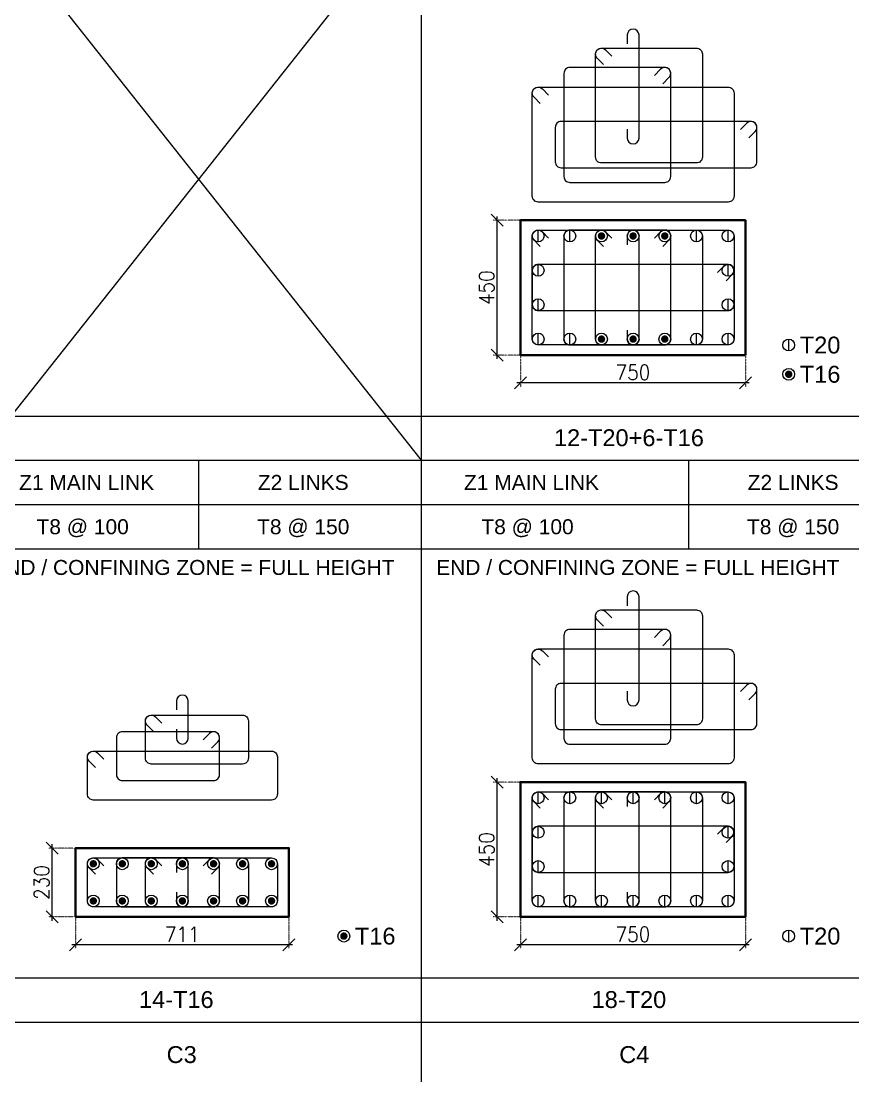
# Model space of a CAD drawing. Header units: millimetres. Extents: x 149548 to 2112824, y -1657616 to -1354760.
# Drawn here: x 2013708 to 2024798, y -1604346 to -1590201 of the extents above; entities that cross this region are included whole.
import ezdxf
from ezdxf.enums import TextEntityAlignment as Align

# ---------------------------------------------------------------- set-up
doc = ezdxf.new("R2010")
doc.units = ezdxf.units.MM
doc.header["$MEASUREMENT"] = 0
doc.header["$PDMODE"] = 98
doc.linetypes.add('DOT', pattern=[0.25, 0, -0.25])
for name, color, linetype in [('Columns', 90, 'Continuous'), ('s_hatch_25', 13, 'Continuous'), ('s_hatch_50', 43, 'Continuous'), ('s_rebar_link', 225, 'Continuous'), ('s_rebar_linkexp', 155, 'Continuous'), ('TEXT', 43, 'Continuous')]:
    doc.layers.add(name, color=color, linetype=linetype)
doc.layers.add('s-dm', color=171, linetype='Continuous', lineweight=15)
doc.layers.add('s_text', color=20, linetype='Continuous', lineweight=9)
doc.styles.add('ARIAL', font='arial.ttf')
doc.styles.add('RS', font='romans.shx', dxfattribs={"width": 0.9})
doc.dimstyles.new('Maheboob', dxfattribs={"dimtxt": 100, "dimasz": 100, "dimexe": 0, "dimexo": 0, "dimgap": 50, "dimtad": 1, "dimdec": 0, "dimdsep": 46, "dimtxsty": 'RS', "dimblk": 'ME', "dimcen": 225, "dimdle": 25, "dimclrd": 256, "dimclre": 256, "dimclrt": 7, "dimadec": 1, "dimazin": 1, "dimtfac": 1, "dimtdec": 0, "dimtmove": 0, "dimatfit": 0, "dimldrblk": 'ME', "dimfxl": 1, "dimlwd": -1, "dimlwe": -1, "dimarcsym": 0})

# ---------------------------------------------------------------- blocks, each defined once
blk = doc.blocks.new('_Oblique')
at = {"color": 0, "linetype": 'ByBlock', "lineweight": -2}
blk.add_line((-0.5, -0.5), (0.5, 0.5), dxfattribs=at)
blk = doc.blocks.new('*D1173')
at = {"layer": 'Defpoints', "color": 0}
for p in [(2014121, -1601228), (2014433, -1601228), (2014433, -1602148)]:
    blk.add_point(p, dxfattribs=at)
at = {"layer": 's-dm', "linetype": 'DOT'}
for p, q in [((2014433, -1601228), (2014071, -1601228)), ((2014433, -1602148), (2014071, -1602148))]:
    blk.add_line(p, q, dxfattribs=at)
at = {"layer": 's-dm'}
blk.add_line((2014121, -1602198), (2014121, -1601178), dxfattribs=at)
at = {"layer": 's-dm', "xscale": 160, "yscale": 160, "zscale": 160}
for p, rotation in [((2014121, -1601228), 90), ((2014121, -1602148), 270)]:
    blk.add_blockref('_Oblique', p, dxfattribs=dict(at, rotation=rotation))
at = {"layer": 's-dm', "color": 7, "insert": (2013981, -1601688), "char_height": 200, "attachment_point": 5, "rotation": 90, "style": 'RS'}
blk.add_mtext('230', dxfattribs=at)
blk = doc.blocks.new('ME')
at = {"layer": 's-dm', "color": 2, "ltscale": 50}
for p, q in [((0, -1.044), (0, 1.044)), ((-1.044, 0), (1.044, 0))]:
    blk.add_line(p, q, dxfattribs=at)
blk.add_lwpolyline([(0.738, 0.738), (-0.738, -0.738)], dxfattribs=at)
blk = doc.blocks.new('*D1174')
at = {"layer": 'Defpoints', "color": 0}
for p in [(2014433, -1602148), (2017277, -1602148), (2014433, -1602518)]:
    blk.add_point(p, dxfattribs=at)
at = {"layer": 's-dm', "linetype": 'DOT'}
for p, q in [((2014433, -1602148), (2014433, -1602568)), ((2017277, -1602148), (2017277, -1602568))]:
    blk.add_line(p, q, dxfattribs=at)
at = {"layer": 's-dm'}
blk.add_line((2017327, -1602518), (2014383, -1602518), dxfattribs=at)
at = {"layer": 's-dm', "xscale": 160, "yscale": 160, "zscale": 160, "rotation": 180}
blk.add_blockref('_Oblique', (2014433, -1602518), dxfattribs=at)
at = {"layer": 's-dm', "xscale": 160, "yscale": 160, "zscale": 160}
blk.add_blockref('_Oblique', (2017277, -1602518), dxfattribs=at)
at = {"layer": 's-dm', "color": 7, "insert": (2015855, -1602378), "char_height": 200, "attachment_point": 5, "style": 'RS'}
blk.add_mtext('711', dxfattribs=at)
blk = doc.blocks.new('*D1175')
at = {"layer": 'Defpoints', "color": 0}
for p in [(2020054, -1600348), (2020366, -1600348), (2020366, -1602148)]:
    blk.add_point(p, dxfattribs=at)
at = {"layer": 's-dm'}
blk.add_line((2020054, -1602198), (2020054, -1600298), dxfattribs=at)
at = {"layer": 's-dm', "linetype": 'DOT'}
for p, q in [((2020366, -1600348), (2020004, -1600348)), ((2020366, -1602148), (2020004, -1602148))]:
    blk.add_line(p, q, dxfattribs=at)
at = {"layer": 's-dm', "xscale": 160, "yscale": 160, "zscale": 160}
for p, rotation in [((2020054, -1600348), 90), ((2020054, -1602148), 270)]:
    blk.add_blockref('_Oblique', p, dxfattribs=dict(at, rotation=rotation))
at = {"layer": 's-dm', "color": 7, "insert": (2019914, -1601248), "char_height": 200, "attachment_point": 5, "rotation": 90, "style": 'RS'}
blk.add_mtext('450', dxfattribs=at)
blk = doc.blocks.new('*D1176')
at = {"layer": 'Defpoints', "color": 0}
for p in [(2020366, -1602148), (2023366, -1602148), (2020366, -1602518)]:
    blk.add_point(p, dxfattribs=at)
at = {"layer": 's-dm', "linetype": 'DOT'}
for p, q in [((2020366, -1602148), (2020366, -1602568)), ((2023366, -1602148), (2023366, -1602568))]:
    blk.add_line(p, q, dxfattribs=at)
at = {"layer": 's-dm'}
blk.add_line((2023416, -1602518), (2020316, -1602518), dxfattribs=at)
at = {"layer": 's-dm', "xscale": 160, "yscale": 160, "zscale": 160, "rotation": 180}
blk.add_blockref('_Oblique', (2020366, -1602518), dxfattribs=at)
at = {"layer": 's-dm', "xscale": 160, "yscale": 160, "zscale": 160}
blk.add_blockref('_Oblique', (2023366, -1602518), dxfattribs=at)
at = {"layer": 's-dm', "color": 7, "insert": (2021866, -1602378), "char_height": 200, "attachment_point": 5, "style": 'RS'}
blk.add_mtext('750', dxfattribs=at)
blk = doc.blocks.new('*D1197')
at = {"layer": 'Defpoints', "color": 0}
for p in [(2020054, -1592855), (2020366, -1592855), (2020366, -1594655)]:
    blk.add_point(p, dxfattribs=at)
at = {"layer": 's-dm'}
blk.add_line((2020054, -1594705), (2020054, -1592805), dxfattribs=at)
at = {"layer": 's-dm', "linetype": 'DOT'}
for p, q in [((2020366, -1592855), (2020004, -1592855)), ((2020366, -1594655), (2020004, -1594655))]:
    blk.add_line(p, q, dxfattribs=at)
at = {"layer": 's-dm', "xscale": 160, "yscale": 160, "zscale": 160}
for p, rotation in [((2020054, -1592855), 90), ((2020054, -1594655), 270)]:
    blk.add_blockref('_Oblique', p, dxfattribs=dict(at, rotation=rotation))
at = {"layer": 's-dm', "color": 7, "insert": (2019914, -1593755), "char_height": 200, "attachment_point": 5, "rotation": 90, "style": 'RS'}
blk.add_mtext('450', dxfattribs=at)
blk = doc.blocks.new('*D1198')
at = {"layer": 'Defpoints', "color": 0}
for p in [(2020366, -1594655), (2023366, -1594655), (2020366, -1595025)]:
    blk.add_point(p, dxfattribs=at)
at = {"layer": 's-dm', "linetype": 'DOT'}
for p, q in [((2020366, -1594655), (2020366, -1595075)), ((2023366, -1594655), (2023366, -1595075))]:
    blk.add_line(p, q, dxfattribs=at)
at = {"layer": 's-dm'}
blk.add_line((2023416, -1595025), (2020316, -1595025), dxfattribs=at)
at = {"layer": 's-dm', "xscale": 160, "yscale": 160, "zscale": 160, "rotation": 180}
blk.add_blockref('_Oblique', (2020366, -1595025), dxfattribs=at)
at = {"layer": 's-dm', "xscale": 160, "yscale": 160, "zscale": 160}
blk.add_blockref('_Oblique', (2023366, -1595025), dxfattribs=at)
at = {"layer": 's-dm', "color": 7, "insert": (2021866, -1594885), "char_height": 200, "attachment_point": 5, "style": 'RS'}
blk.add_mtext('750', dxfattribs=at)

msp = doc.modelspace()

# ---------------------------------------------------------------- linework, layer by layer
at = {"layer": 'Columns', "lineweight": 40}
for points in [[(2023366.1, -1594655), (2023366.1, -1592855.1), (2020366.1, -1592855.1), (2020366.1, -1594655)], [(2023366.1, -1602148), (2023366.1, -1600348), (2020366.1, -1600348), (2020366.1, -1602148)], [(2017277.2, -1602148), (2017277.2, -1601228), (2014433.2, -1601228), (2014433.2, -1602148)]]:
    msp.add_lwpolyline(points, close=True, dxfattribs=at)
at = {"layer": 's_hatch_25'}
for p, q in [((2019040.8, -1581071.8), (2019040.8, -1604345.9)), ((2013107.9, -1588564.8), (2019040.8, -1596057.7)), ((2013107.9, -1596057.7), (2019040.8, -1588564.8))]:
    msp.add_line(p, q, dxfattribs=at)
at = {"layer": 's_hatch_50'}
for p, q in [((2007175, -1595467.5), (2043372.5, -1595467.5)), ((2001228.1, -1602960.5), (2078970, -1602960.4))]:
    msp.add_line(p, q, dxfattribs=at)
at = {"layer": 's_rebar_link'}
for p, q in [((2020602.3, -1593144.4), (2020602.3, -1592986.9)), ((2021024.4, -1593144.4), (2021024.4, -1592986.9)), ((2022712.9, -1593144.4), (2022712.9, -1592986.9)), ((2023135, -1593144.4), (2023135, -1592986.9)), ((2020602.3, -1593602.7), (2020602.3, -1593445.2)), ((2023135, -1593602.7), (2023135, -1593445.2)), ((2020602.3, -1594061), (2020602.3, -1593903.5)), ((2023135, -1594061), (2023135, -1593903.5)), ((2020602.3, -1594519.3), (2020602.3, -1594361.8)), ((2021024.4, -1594519.3), (2021024.4, -1594361.8)), ((2022712.9, -1594519.3), (2022712.9, -1594361.8)), ((2023135, -1594519.3), (2023135, -1594361.8)), ((2023943.7, -1594599.2), (2023943.7, -1594441.7)), ((2020602.3, -1600637.3), (2020602.3, -1600479.8)), ((2021024.4, -1600637.3), (2021024.4, -1600479.8)), ((2021446.6, -1600637.3), (2021446.6, -1600479.8)), ((2021868.7, -1600637.3), (2021868.7, -1600479.8)), ((2022290.8, -1600637.3), (2022290.8, -1600479.8)), ((2022712.9, -1600637.3), (2022712.9, -1600479.8)), ((2023135, -1600637.3), (2023135, -1600479.8)), ((2020602.3, -1601095.6), (2020602.3, -1600938.1)), ((2023135, -1601095.6), (2023135, -1600938.1)), ((2020602.3, -1601553.9), (2020602.3, -1601396.5)), ((2023135, -1601553.9), (2023135, -1601396.5)), ((2020602.3, -1602012.2), (2020602.3, -1601854.8)), ((2021024.4, -1602012.2), (2021024.4, -1601854.8)), ((2021446.6, -1602012.2), (2021446.6, -1601854.8)), ((2021868.7, -1602012.2), (2021868.7, -1601854.8)), ((2022290.8, -1602012.2), (2022290.8, -1601854.8)), ((2022712.9, -1602012.2), (2022712.9, -1601854.8)), ((2023135, -1602012.2), (2023135, -1601854.8)), ((2023943.7, -1602481.6), (2023943.7, -1602324.1))]:
    msp.add_line(p, q, dxfattribs=at)
for points in [[(2020630.2, -1593204.8), (2020546.6, -1593121.3, -0.668178), (2020602.3, -1592986.9), (2023135, -1592986.9, -0.4142136), (2023213.8, -1593065.6), (2023213.8, -1594440.6, -0.4142136), (2023135, -1594519.3), (2020602.3, -1594519.3, -0.4142136), (2020523.6, -1594440.6), (2020523.6, -1593065.6, -0.6681793), (2020658, -1593010), (2020741.5, -1593093.5)], [(2022263, -1593204.8), (2022346.5, -1593121.3, 0.668178), (2022290.8, -1592986.9), (2021024.4, -1592986.9, 0.4142136), (2020945.7, -1593065.6), (2020945.7, -1594440.6, 0.4142136), (2021024.4, -1594519.3), (2022290.8, -1594519.3, 0.4142136), (2022369.5, -1594440.6), (2022369.5, -1593065.6, 0.6681793), (2022235.1, -1593010), (2022151.6, -1593093.5)], [(2021474.4, -1593204.8), (2021390.9, -1593121.3, -0.668178), (2021446.6, -1592986.9), (2022712.9, -1592986.9, -0.4142136), (2022791.6, -1593065.6), (2022791.6, -1594440.6, -0.4142136), (2022712.9, -1594519.3), (2021446.6, -1594519.3, -0.4142136), (2021367.8, -1594440.6), (2021367.8, -1593065.6, -0.6681793), (2021502.2, -1593010), (2021585.7, -1593093.5)], [(2021789.9, -1594322.5), (2021789.9, -1594440.6, 1), (2021947.4, -1594440.6), (2021947.4, -1593065.6, 1), (2021789.9, -1593065.6), (2021789.9, -1593183.7)], [(2023107.2, -1593663.1), (2023190.7, -1593579.6, 0.668178), (2023135, -1593445.2), (2020602.3, -1593445.2, 0.4142136), (2020523.6, -1593523.9), (2020523.6, -1593982.3, 0.4142136), (2020602.3, -1594061), (2023135, -1594061, 0.4142136), (2023213.8, -1593982.3), (2023213.8, -1593523.9, 0.6681793), (2023079.4, -1593468.3), (2022995.8, -1593551.8)], [(2020630.2, -1600697.7), (2020546.6, -1600614.2, -0.668178), (2020602.3, -1600479.8), (2023135, -1600479.8, -0.4142136), (2023213.8, -1600558.6), (2023213.8, -1601933.5, -0.4142136), (2023135, -1602012.2), (2020602.3, -1602012.2, -0.4142136), (2020523.6, -1601933.5), (2020523.6, -1600558.6, -0.6681793), (2020658, -1600502.9), (2020741.5, -1600586.4)], [(2022263, -1600697.7), (2022346.5, -1600614.2, 0.668178), (2022290.8, -1600479.8), (2021024.4, -1600479.8, 0.4142136), (2020945.7, -1600558.6), (2020945.7, -1601933.5, 0.4142136), (2021024.4, -1602012.2), (2022290.8, -1602012.2, 0.4142136), (2022369.5, -1601933.5), (2022369.5, -1600558.6, 0.6681793), (2022235.1, -1600502.9), (2022151.6, -1600586.4)], [(2021474.4, -1600697.7), (2021390.9, -1600614.2, -0.668178), (2021446.6, -1600479.8), (2022712.9, -1600479.8, -0.4142136), (2022791.6, -1600558.6), (2022791.6, -1601933.5, -0.4142136), (2022712.9, -1602012.2), (2021446.6, -1602012.2, -0.4142136), (2021367.8, -1601933.5), (2021367.8, -1600558.6, -0.6681793), (2021502.2, -1600502.9), (2021585.7, -1600586.4)], [(2021789.9, -1601815.4), (2021789.9, -1601933.5, 1), (2021947.4, -1601933.5), (2021947.4, -1600558.6, 1), (2021789.9, -1600558.6), (2021789.9, -1600676.7)], [(2023107.2, -1601156.1), (2023190.7, -1601072.5, 0.668178), (2023135, -1600938.1), (2020602.3, -1600938.1, 0.4142136), (2020523.6, -1601016.9), (2020523.6, -1601475.2, 0.4142136), (2020602.3, -1601553.9), (2023135, -1601553.9, 0.4142136), (2023213.8, -1601475.2), (2023213.8, -1601016.9, 0.6681793), (2023079.4, -1600961.2), (2022995.8, -1601044.7)], [(2014697.2, -1601577.7), (2014613.7, -1601494.2, -0.668178), (2014669.4, -1601359.8), (2017046.1, -1601359.8, -0.4142136), (2017124.8, -1601438.6), (2017124.8, -1601933.5, -0.4142136), (2017046.1, -1602012.3), (2014669.4, -1602012.3, -0.4142136), (2014590.7, -1601933.5), (2014590.7, -1601438.6, -0.6681793), (2014725.1, -1601382.9), (2014808.6, -1601466.4)], [(2016245.2, -1601577.7), (2016328.7, -1601494.2, 0.668178), (2016273, -1601359.8), (2015055.9, -1601359.8, 0.4142136), (2014977.2, -1601438.6), (2014977.2, -1601933.5, 0.4142136), (2015055.9, -1602012.3), (2016273, -1602012.3, 0.4142136), (2016351.8, -1601933.5), (2016351.8, -1601438.6, 0.6681793), (2016217.4, -1601382.9), (2016133.8, -1601466.4)], [(2015470.3, -1601577.7), (2015386.8, -1601494.2, -0.668178), (2015442.5, -1601359.8), (2016659.6, -1601359.8, -0.4142136), (2016738.3, -1601438.6), (2016738.3, -1601933.5, -0.4142136), (2016659.6, -1602012.3), (2015442.5, -1602012.3, -0.4142136), (2015363.8, -1601933.5), (2015363.8, -1601438.6, -0.6681793), (2015498.2, -1601382.9), (2015581.7, -1601466.4)], [(2015779, -1601815.4), (2015779, -1601933.5, 1), (2015936.5, -1601933.5), (2015936.5, -1601438.6, 1), (2015779, -1601438.6), (2015779, -1601556.7)]]:
    msp.add_lwpolyline(points, format="xyb", dxfattribs=at)
for points in [[(2021471.2, -1593065.6, 49.2, 49.2, -1), (2021421.9, -1593065.6, 49.2, 49.2, -1)], [(2021893.3, -1593065.6, 49.2, 49.2, -1), (2021844.1, -1593065.6, 49.2, 49.2, -1)], [(2022315.4, -1593065.6, 49.2, 49.2, -1), (2022266.2, -1593065.6, 49.2, 49.2, -1)], [(2021471.2, -1594440.6, 49.2, 49.2, -1), (2021421.9, -1594440.6, 49.2, 49.2, -1)], [(2021893.3, -1594440.6, 49.2, 49.2, -1), (2021844.1, -1594440.6, 49.2, 49.2, -1)], [(2022315.4, -1594440.6, 49.2, 49.2, -1), (2022266.2, -1594440.6, 49.2, 49.2, -1)], [(2023968.3, -1594909.9, 49.2, 49.2, -1), (2023919.1, -1594909.9, 49.2, 49.2, -1)], [(2014694, -1601438.6, 49.2, 49.2, -1), (2014644.8, -1601438.6, 49.2, 49.2, -1)], [(2015080.6, -1601438.6, 49.2, 49.2, -1), (2015031.3, -1601438.6, 49.2, 49.2, -1)], [(2015467.1, -1601438.6, 49.2, 49.2, -1), (2015417.9, -1601438.6, 49.2, 49.2, -1)], [(2015882.4, -1601438.6, 49.2, 49.2, -1), (2015833.1, -1601438.6, 49.2, 49.2, -1)], [(2016297.6, -1601438.6, 49.2, 49.2, -1), (2016248.4, -1601438.6, 49.2, 49.2, -1)], [(2016684.2, -1601438.6, 49.2, 49.2, -1), (2016635, -1601438.6, 49.2, 49.2, -1)], [(2017070.7, -1601438.6, 49.2, 49.2, -1), (2017021.5, -1601438.6, 49.2, 49.2, -1)], [(2014694, -1601933.5, 49.2, 49.2, -1), (2014644.8, -1601933.5, 49.2, 49.2, -1)], [(2015080.6, -1601933.5, 49.2, 49.2, -1), (2015031.3, -1601933.5, 49.2, 49.2, -1)], [(2015467.1, -1601933.5, 49.2, 49.2, -1), (2015417.9, -1601933.5, 49.2, 49.2, -1)], [(2015882.4, -1601933.5, 49.2, 49.2, -1), (2015833.1, -1601933.5, 49.2, 49.2, -1)], [(2016297.6, -1601933.5, 49.2, 49.2, -1), (2016248.4, -1601933.5, 49.2, 49.2, -1)], [(2016684.2, -1601933.5, 49.2, 49.2, -1), (2016635, -1601933.5, 49.2, 49.2, -1)], [(2017070.7, -1601933.5, 49.2, 49.2, -1), (2017021.5, -1601933.5, 49.2, 49.2, -1)], [(2018035.3, -1602402.9, 49.2, 49.2, -1), (2017986.1, -1602402.9, 49.2, 49.2, -1)]]:
    msp.add_lwpolyline(points, format="xyseb", close=True, dxfattribs=at)
for centre in [(2020602.3, -1593065.6), (2021024.4, -1593065.6), (2021446.6, -1593065.6), (2021868.7, -1593065.6), (2022290.8, -1593065.6), (2022712.9, -1593065.6), (2023135, -1593065.6), (2020602.3, -1593523.9), (2023135, -1593523.9), (2020602.3, -1593982.3), (2023135, -1593982.3), (2020602.3, -1594440.6), (2021024.4, -1594440.6), (2021446.6, -1594440.6), (2021868.7, -1594440.6), (2022290.8, -1594440.6), (2022712.9, -1594440.6), (2023135, -1594440.6), (2023943.7, -1594520.4), (2023943.7, -1594909.9), (2020602.3, -1600558.6), (2021024.4, -1600558.6), (2021446.6, -1600558.6), (2021868.7, -1600558.6), (2022290.8, -1600558.6), (2022712.9, -1600558.6), (2023135, -1600558.6), (2020602.3, -1601016.9), (2023135, -1601016.9), (2014669.4, -1601438.6), (2015055.9, -1601438.6), (2015442.5, -1601438.6), (2015857.8, -1601438.6), (2016273, -1601438.6), (2016659.6, -1601438.6), (2017046.1, -1601438.6), (2020602.3, -1601475.2), (2023135, -1601475.2), (2014669.4, -1601933.5), (2015055.9, -1601933.5), (2015442.5, -1601933.5), (2015857.8, -1601933.5), (2016273, -1601933.5), (2016659.6, -1601933.5), (2017046.1, -1601933.5), (2020602.3, -1601933.5), (2021024.4, -1601933.5), (2021446.6, -1601933.5), (2021868.7, -1601933.5), (2022290.8, -1601933.5), (2022712.9, -1601933.5), (2023135, -1601933.5), (2018010.7, -1602402.9), (2023943.7, -1602402.9)]:
    msp.add_circle(centre, 78.7, dxfattribs=at)
at = {"layer": 's_rebar_linkexp'}
for points in [[(2021789.9, -1591642), (2021789.9, -1591760.1, 1), (2021947.4, -1591760.1), (2021947.4, -1590385.1, 1), (2021789.9, -1590385.1), (2021789.9, -1590503.2)], [(2021474.4, -1590777.8), (2021390.9, -1590694.3, -0.668178), (2021446.6, -1590559.9), (2022712.9, -1590559.9, -0.4142136), (2022791.6, -1590638.6), (2022791.6, -1592013.6, -0.4142136), (2022712.9, -1592092.3), (2021446.6, -1592092.3, -0.4142136), (2021367.8, -1592013.6), (2021367.8, -1590638.6, -0.6681793), (2021502.2, -1590583), (2021585.7, -1590666.5)], [(2022263, -1591036.8), (2022346.5, -1590953.3, 0.668178), (2022290.8, -1590818.9), (2021024.4, -1590818.9, 0.4142136), (2020945.7, -1590897.6), (2020945.7, -1592272.6, 0.4142136), (2021024.4, -1592351.3), (2022290.8, -1592351.3, 0.4142136), (2022369.5, -1592272.6), (2022369.5, -1590897.6, 0.6681793), (2022235.1, -1590842), (2022151.6, -1590925.5)], [(2020630.2, -1591298.8), (2020546.6, -1591215.3, -0.668178), (2020602.3, -1591080.9), (2023135, -1591080.9, -0.4142136), (2023213.8, -1591159.6), (2023213.8, -1592534.6, -0.4142136), (2023135, -1592613.3), (2020602.3, -1592613.3, -0.4142136), (2020523.6, -1592534.6), (2020523.6, -1591159.6, -0.6681793), (2020658, -1591104), (2020741.5, -1591187.5)], [(2023413.2, -1591757.1), (2023496.7, -1591673.6, 0.668178), (2023441, -1591539.2), (2020908.3, -1591539.2, 0.4142136), (2020829.6, -1591617.9), (2020829.6, -1592076.3, 0.4142136), (2020908.3, -1592155), (2023441, -1592155, 0.4142136), (2023519.8, -1592076.3), (2023519.8, -1591617.9, 0.6681793), (2023385.4, -1591562.3), (2023301.8, -1591645.8)], [(2021789.9, -1599134.9), (2021789.9, -1599253, 1), (2021947.4, -1599253), (2021947.4, -1597878.1, 1), (2021789.9, -1597878.1), (2021789.9, -1597996.2)], [(2021474.4, -1598270.7), (2021390.9, -1598187.2, -0.668178), (2021446.6, -1598052.8), (2022712.9, -1598052.8, -0.4142136), (2022791.6, -1598131.6), (2022791.6, -1599506.5, -0.4142136), (2022712.9, -1599585.2), (2021446.6, -1599585.2, -0.4142136), (2021367.8, -1599506.5), (2021367.8, -1598131.6, -0.6681793), (2021502.2, -1598075.9), (2021585.7, -1598159.4)], [(2022263, -1598529.7), (2022346.5, -1598446.2, 0.668178), (2022290.8, -1598311.8), (2021024.4, -1598311.8, 0.4142136), (2020945.7, -1598390.6), (2020945.7, -1599765.5, 0.4142136), (2021024.4, -1599844.2), (2022290.8, -1599844.2, 0.4142136), (2022369.5, -1599765.5), (2022369.5, -1598390.6, 0.6681793), (2022235.1, -1598334.9), (2022151.6, -1598418.4)], [(2020630.2, -1598791.7), (2020546.6, -1598708.2, -0.668178), (2020602.3, -1598573.8), (2023135, -1598573.8, -0.4142136), (2023213.8, -1598652.6), (2023213.8, -1600027.5, -0.4142136), (2023135, -1600106.2), (2020602.3, -1600106.2, -0.4142136), (2020523.6, -1600027.5), (2020523.6, -1598652.6, -0.6681793), (2020658, -1598596.9), (2020741.5, -1598680.4)], [(2023413.2, -1599250.1), (2023496.7, -1599166.5, 0.668178), (2023441, -1599032.1), (2020908.3, -1599032.1, 0.4142136), (2020829.6, -1599110.9), (2020829.6, -1599569.2, 0.4142136), (2020908.3, -1599647.9), (2023441, -1599647.9, 0.4142136), (2023519.8, -1599569.2), (2023519.8, -1599110.9, 0.6681793), (2023385.4, -1599055.2), (2023301.8, -1599138.7)], [(2015779, -1599644.4), (2015779, -1599762.5, 1), (2015936.5, -1599762.5), (2015936.5, -1599267.6, 1), (2015779, -1599267.6), (2015779, -1599385.7)], [(2015470.3, -1599673.8), (2015386.8, -1599590.2, -0.668178), (2015442.5, -1599455.8), (2016659.6, -1599455.8, -0.4142136), (2016738.3, -1599534.6), (2016738.3, -1600029.5, -0.4142136), (2016659.6, -1600108.3), (2015442.5, -1600108.3, -0.4142136), (2015363.8, -1600029.5), (2015363.8, -1599534.6, -0.6681793), (2015498.2, -1599478.9), (2015581.7, -1599562.4)], [(2016245.2, -1599894.8), (2016328.7, -1599811.2, 0.668178), (2016273, -1599676.8), (2015055.9, -1599676.8, 0.4142136), (2014977.2, -1599755.6), (2014977.2, -1600250.5, 0.4142136), (2015055.9, -1600329.3), (2016273, -1600329.3, 0.4142136), (2016351.8, -1600250.5), (2016351.8, -1599755.6, 0.6681793), (2016217.4, -1599699.9), (2016133.8, -1599783.4)], [(2014697.2, -1600153.3), (2014613.7, -1600069.7, -0.668178), (2014669.4, -1599935.3), (2017046.1, -1599935.3, -0.4142136), (2017124.8, -1600014.1), (2017124.8, -1600509, -0.4142136), (2017046.1, -1600587.8), (2014669.4, -1600587.8, -0.4142136), (2014590.7, -1600509), (2014590.7, -1600014.1, -0.6681793), (2014725.1, -1599958.4), (2014808.6, -1600041.9)]]:
    msp.add_lwpolyline(points, format="xyb", dxfattribs=at)
at = {"layer": 's_text'}
for p, q in [((1997843.4, -1596057.7), (2078970, -1596057.7)), ((1997843.5, -1603550.7), (2078970, -1603550.7))]:
    msp.add_line(p, q, dxfattribs=at)
at = {"layer": 'TEXT', "color": 7}
for p, q in [((2016074.4, -1596057.7), (2016074.4, -1597238.7)), ((2022607.3, -1596057.7), (2022607.3, -1597238.7)), ((2001228.1, -1596648.4), (2078970, -1596648.3)), ((2001228.1, -1597238.8), (2078970, -1597238.7))]:
    msp.add_line(p, q, dxfattribs=at)

# ---------------------------------------------------------------- texts
at = {"layer": 'TEXT', "color": 7, "style": 'ARIAL'}
for s, p in [('T20', (2024091.3, -1594520.4)), ('T16', (2024091.3, -1594909.9)), ('T16', (2018158.4, -1602402.9)), ('T20', (2024091.3, -1602402.9))]:
    msp.add_text(s, height=225, dxfattribs=at).set_placement(p, align=Align.MIDDLE_LEFT)
for s, height, p in [('12-T20+6-T16', 225, (2021812.4, -1595756.1)), ('Z1 MAIN LINK', 200, (2014580.7, -1596352.8)), ('Z2 LINKS', 200, (2017469.1, -1596352.8)), ('Z1 MAIN LINK', 200, (2020513.6, -1596352.8)), ('Z2 LINKS', 200, (2024002.1, -1596352.8)), ('T8 @ 100', 200, (2014527.4, -1596943.3)), ('T8 @ 150', 200, (2017469.1, -1596943.3)), ('T8 @ 100', 200, (2020460.3, -1596943.3)), ('T8 @ 150', 200, (2024002.1, -1596943.3)), ('14-T16', 225, (2015776.3, -1603249.1)), ('18-T20', 225, (2021812.4, -1603249.1))]:
    msp.add_text(s, height=height, dxfattribs=at).set_placement(p, align=Align.MIDDLE_CENTER)
for p in [(2013309.2, -1597586.5), (2019242.1, -1597586.4)]:
    msp.add_text('END / CONFINING ZONE = FULL HEIGHT', height=200, dxfattribs=at).set_placement(p)
at = {"layer": 'TEXT', "color": 1, "char_height": 225, "attachment_point": 5, "style": 'ARIAL'}
for s, insert in [('C3', (2015848, -1603984.7)), ('C4', (2021884.1, -1603984.7))]:
    msp.add_mtext(s, dxfattribs=dict(at, insert=insert))

# ---------------------------------------------------------------- dimensions: what is measured, and where the dimension line sits
at = {"layer": 's-dm'}
for base, p1, p2, picture, middle in [((2020054.2, -1592855.1), (2020366.1, -1594655), (2020366.1, -1592855.1), '*D1197', (2019914.2, -1593755)), ((2020054.2, -1600348), (2020366.1, -1602148), (2020366.1, -1600348), '*D1175', (2019914.2, -1601248)), ((2014121.3, -1601228), (2014433.2, -1602148), (2014433.2, -1601228), '*D1173', (2013981.3, -1601688))]:
    dim = msp.add_linear_dim(base=base, p1=p1, p2=p2, angle=90, dimstyle='Maheboob', override={"dimscale": 2, "dimasz": 80, "dimexe": 25, "dimgap": 20, "dimlfac": 0.25, "dimtxsty": 'RS', "dimblk1": 'Oblique', "dimblk2": 'Oblique', "dimsah": 1, "dimtmove": 1, "dimldrblk": 'ME', "dimfxl": 0, "dimarcsym": 1}, dxfattribs=at)
    dim.commit()
    dim.dimension.update_dxf_attribs({"geometry": picture, "text_midpoint": middle})
for base, p1, p2, picture, middle in [((2020366.1, -1595024.6), (2023366.1, -1594655), (2020366.1, -1594655), '*D1198', (2021866.1, -1594884.6)), ((2014433.2, -1602517.6), (2017277.2, -1602148), (2014433.2, -1602148), '*D1174', (2015855.2, -1602377.6)), ((2020366.1, -1602517.6), (2023366.1, -1602148), (2020366.1, -1602148), '*D1176', (2021866.1, -1602377.6))]:
    dim = msp.add_linear_dim(base=base, p1=p1, p2=p2, dimstyle='Maheboob', override={"dimscale": 2, "dimasz": 80, "dimexe": 25, "dimgap": 20, "dimlfac": 0.25, "dimtxsty": 'RS', "dimblk1": 'Oblique', "dimblk2": 'Oblique', "dimsah": 1, "dimtmove": 1, "dimldrblk": 'ME', "dimfxl": 0, "dimarcsym": 1}, dxfattribs=at)
    dim.commit()
    dim.dimension.update_dxf_attribs({"geometry": picture, "text_midpoint": middle})

doc.saveas('drawing.dxf')
